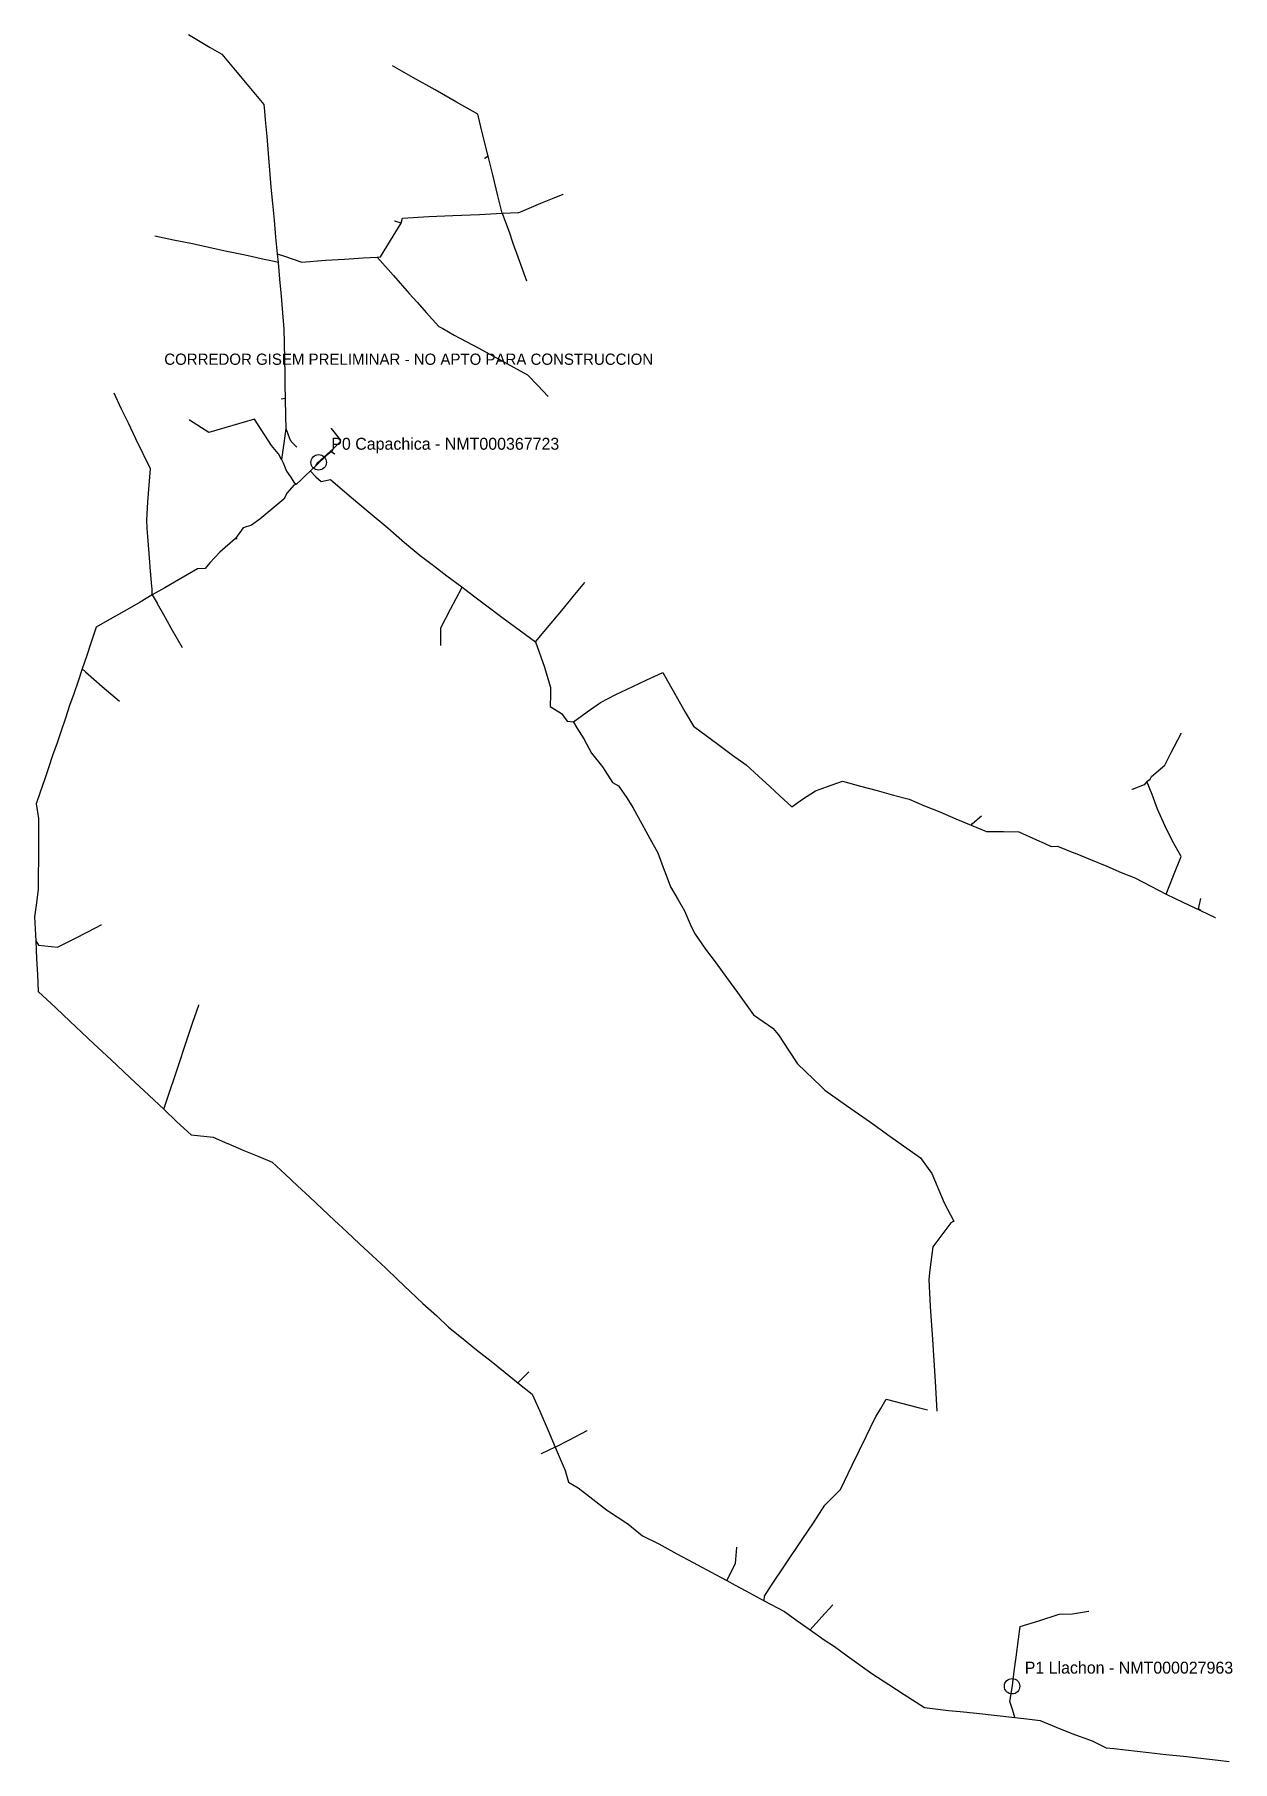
# Model space of a CAD drawing. Header units: metres. Extents: x 408996 to 417530, y 8261109 to 8273413.
import ezdxf

# ---------------------------------------------------------------- set-up
doc = ezdxf.new("R2010")
doc.units = ezdxf.units.M
for name, color, linetype in [('CONTEXTO_MT', 8, 'Continuous'), ('CORREDOR_GISEM', 5, 'Continuous'), ('ESTRUCTURAS_REFERENCIA', 1, 'Continuous'), ('NOTAS', 2, 'Continuous')]:
    doc.layers.add(name, color=color, linetype=linetype)

msp = doc.modelspace()

# ---------------------------------------------------------------- linework, layer by layer
at = {"layer": 'CONTEXTO_MT'}
for points in [[(410092, 8273413), (410247, 8273321), (410330, 8273273), (410425, 8273160), (410510, 8273057), (410630, 8272916)], [(412228, 8272547), (412187, 8272707), (412153, 8272846), (412003, 8272931), (411849, 8273020), (411696, 8273105), (411546, 8273190)], [(410630, 8272916), (410634, 8272867)], [(410634, 8272867), (410640, 8272806), (410650, 8272688), (410660, 8272566), (410669, 8272448), (410680, 8272327), (410691, 8272209), (410702, 8272090), (410713, 8271969), (410724, 8271850)], [(410634, 8272867), (410635, 8272867)], [(410635, 8272867), (410636, 8272867)], [(412228, 8272547), (412204, 8272529)], [(412228, 8272548), (412229, 8272549)], [(412228, 8272547), (412228, 8272548)], [(412327, 8272141), (412296, 8272265), (412260, 8272413), (412228, 8272547)], [(412204, 8272529), (412203, 8272528)], [(412447, 8272146), (412469, 8272155), (412603, 8272211), (412687, 8272246), (412761, 8272275)], [(412761, 8272275), (412761, 8272276)], [(411437, 8271828), (411460, 8271829), (411531, 8271945), (411607, 8272069)], [(411562, 8272084), (411561, 8272084)], [(411608, 8272069), (411562, 8272084)], [(411607, 8272069), (411608, 8272069)], [(411608, 8272069), (411618, 8272105)], [(411618, 8272105), (411805, 8272116), (411977, 8272123), (412166, 8272132), (412327, 8272141)], [(412327, 8272141), (412447, 8272146)], [(412327, 8272141), (412337, 8272114)], [(412337, 8272114), (412377, 8272007), (412403, 8271928), (412440, 8271829), (412501, 8271658)], [(412447, 8272147), (412447, 8272148)], [(412447, 8272146), (412447, 8272147)], [(409854, 8271977), (409853, 8271977)], [(410704, 8271796), (410632, 8271811), (410497, 8271841), (410354, 8271871), (410238, 8271897), (410121, 8271922), (409986, 8271949), (409854, 8271977)], [(410724, 8271850), (410776, 8271834)], [(410724, 8271850), (410731, 8271789)], [(410776, 8271834), (410901, 8271792), (411068, 8271805), (411205, 8271814), (411338, 8271823), (411437, 8271828)], [(411437, 8271828), (411552, 8271696), (411665, 8271568), (411721, 8271506), (411785, 8271432), (411876, 8271332)], [(410731, 8271789), (410704, 8271796)], [(410730, 8271789), (410729, 8271788)], [(410731, 8271789), (410730, 8271789)], [(410731, 8271789), (410742, 8271670), (410753, 8271550), (410762, 8271431), (410772, 8271314), (410774, 8271217), (410776, 8271096), (410778, 8270998), (410780, 8270918), (410781, 8270821)], [(412501, 8271658), (412501, 8271658)], [(411876, 8271332), (411904, 8271318), (411986, 8271271), (412161, 8271179), (412334, 8271084), (412508, 8270989), (412581, 8270912), (412654, 8270835)], [(411876, 8271332), (411877, 8271332)], [(411877, 8271332), (411878, 8271333)], [(409562, 8270857), (409562, 8270858)], [(409831, 8269481), (409822, 8269589), (409815, 8269686), (409806, 8269807), (409798, 8269896), (409795, 8269954), (409804, 8270083), (409813, 8270203), (409822, 8270318), (409770, 8270425), (409717, 8270533), (409665, 8270644), (409614, 8270748), (409562, 8270857)], [(410754, 8270815), (410753, 8270815)], [(410781, 8270821), (410754, 8270815)], [(410781, 8270821), (410784, 8270694), (410785, 8270607)], [(412654, 8270835), (412655, 8270835)], [(410099, 8270665), (410098, 8270665)], [(410732, 8270429), (410683, 8270486), (410564, 8270674), (410238, 8270577), (410099, 8270665)], [(410785, 8270607), (410773, 8270501), (410756, 8270386)], [(410785, 8270607), (410816, 8270523), (410837, 8270502), (410865, 8270474)], [(411013, 8270364), (411078, 8270422), (411125, 8270465), (411176, 8270513), (411179, 8270524), (411112, 8270607)], [(411112, 8270607), (411111, 8270608)], [(410865, 8270474), (410865, 8270474)], [(411112, 8270444), (411121, 8270452)], [(410756, 8270386), (410733, 8270427), (410732, 8270429)], [(410756, 8270386), (410768, 8270361), (410791, 8270302), (410820, 8270261), (410849, 8270218), (410850, 8270217), (410862, 8270210)], [(410961, 8270304), (411000, 8270340)], [(410999, 8270340), (410998, 8270341)], [(411000, 8270340), (410999, 8270340)], [(411000, 8270340), (411013, 8270364)], [(411000, 8270340), (411020, 8270360)], [(411020, 8270360), (411066, 8270404), (411096, 8270430), (411112, 8270444)], [(411112, 8270444), (411115, 8270439), (411134, 8270425)], [(411134, 8270425), (411135, 8270424), (411135, 8270424)], [(410862, 8270210), (410842, 8270202), (410795, 8270148), (410771, 8270103)], [(410862, 8270210), (410897, 8270242), (410927, 8270272), (410957, 8270300)], [(410957, 8270300), (410961, 8270304)], [(410961, 8270304), (410965, 8270299), (411001, 8270263), (411037, 8270229)], [(411037, 8270229), (411104, 8270243)], [(411104, 8270243), (411139, 8270213), (411254, 8270115), (411372, 8270016), (411512, 8269898), (411632, 8269795), (411742, 8269702), (411838, 8269630), (411934, 8269557), (412041, 8269478)], [(410771, 8270103), (410715, 8270056), (410659, 8270007), (410601, 8269961), (410541, 8269918), (410481, 8269899), (410428, 8269823)], [(410428, 8269823), (410317, 8269726), (410245, 8269649), (410211, 8269609), (410156, 8269606), (410083, 8269563), (409992, 8269511), (409923, 8269471), (409835, 8269421)], [(410428, 8269823), (410439, 8269823)], [(410439, 8269823), (410440, 8269823)], [(409835, 8269421), (409833, 8269467), (409831, 8269480), (409831, 8269481)], [(412041, 8269478), (412032, 8269460), (411997, 8269393), (411958, 8269316), (411889, 8269184), (411889, 8269061)], [(412041, 8269478), (412123, 8269415), (412218, 8269344), (412326, 8269263), (412459, 8269164), (412565, 8269086)], [(412565, 8269086), (412676, 8269220), (412764, 8269325), (412833, 8269409), (412916, 8269509)], [(412916, 8269509), (412917, 8269509)], [(409835, 8269421), (409749, 8269370), (409671, 8269324), (409593, 8269282), (409514, 8269235)], [(409835, 8269421), (409870, 8269361), (409870, 8269360)], [(409870, 8269360), (409914, 8269280), (409968, 8269185), (410012, 8269107), (410047, 8269046)], [(409514, 8269235), (409436, 8269192), (409400, 8269084), (409365, 8268981), (409336, 8268893)], [(409514, 8269236), (409513, 8269236)], [(409514, 8269235), (409514, 8269236)], [(410047, 8269046), (410047, 8269045)], [(411889, 8269061), (411889, 8269060)], [(412565, 8269086), (412628, 8268906)], [(409336, 8268893), (409306, 8268807), (409275, 8268716), (409246, 8268632), (409216, 8268542), (409186, 8268452), (409156, 8268366), (409125, 8268277), (409096, 8268189), (409067, 8268103), (409037, 8268015), (409008, 8267931), (409023, 8267828)], [(409336, 8268893), (409359, 8268873), (409359, 8268873)], [(409359, 8268873), (409478, 8268769), (409601, 8268664)], [(412628, 8268906), (412671, 8268762), (412671, 8268712), (412670, 8268625), (412750, 8268576), (412790, 8268521), (412835, 8268516)], [(413357, 8268815), (413471, 8268869), (413527, 8268771), (413576, 8268683), (413632, 8268586), (413691, 8268485), (413789, 8268412), (413882, 8268344), (413969, 8268280), (414065, 8268211), (414153, 8268130), (414233, 8268055)], [(413027, 8268655), (413138, 8268710), (413258, 8268767), (413357, 8268815)], [(413357, 8268815), (413358, 8268814)], [(413358, 8268814), (413358, 8268813)], [(409601, 8268664), (409601, 8268664)], [(412835, 8268516), (412933, 8268587), (413027, 8268655)], [(412835, 8268516), (412835, 8268516)], [(412835, 8268516), (412835, 8268515)], [(412835, 8268515), (412859, 8268473)], [(412859, 8268473), (412910, 8268396)], [(412910, 8268396), (412911, 8268396)], [(412910, 8268396), (412964, 8268292), (413041, 8268196), (413114, 8268085), (413157, 8268061), (413215, 8267974), (413259, 8267907)], [(412911, 8268396), (412912, 8268396)], [(416944, 8268109), (416954, 8268126), (417049, 8268208), (417091, 8268292), (417164, 8268434)], [(417164, 8268434), (417164, 8268435)], [(416921, 8268092), (416944, 8268109)], [(414233, 8268055), (414306, 8267989), (414391, 8267911), (414466, 8267966), (414560, 8268025), (414638, 8268054), (414753, 8268094), (414880, 8268059), (414999, 8268028), (415114, 8267995), (415226, 8267965)], [(414233, 8268055), (414234, 8268056)], [(414234, 8268056), (414235, 8268056)], [(416815, 8268035), (416814, 8268035)], [(416901, 8268067), (416815, 8268035)], [(416921, 8268092), (416901, 8268067)], [(416921, 8268092), (416920, 8268091)], [(416920, 8268091), (416920, 8268090)], [(417048, 8267778), (416996, 8267895), (416957, 8267998), (416921, 8268092)], [(413259, 8267907), (413260, 8267908)], [(413259, 8267907), (413323, 8267790), (413380, 8267684), (413436, 8267582), (413482, 8267459), (413489, 8267442), (413527, 8267341), (413580, 8267247), (413626, 8267169), (413674, 8267059)], [(413260, 8267908), (413260, 8267908)], [(415226, 8267965), (415335, 8267919), (415446, 8267875), (415560, 8267826), (415668, 8267781)], [(409023, 8267828), (409023, 8267628), (409023, 8267533), (409022, 8267428), (409022, 8267323), (409009, 8267226), (408996, 8267127), (409006, 8266955)], [(409022, 8267828), (409021, 8267828)], [(409023, 8267828), (409022, 8267828)], [(415668, 8267781), (415679, 8267792)], [(415668, 8267781), (415778, 8267736), (415899, 8267734), (416008, 8267732), (416133, 8267675)], [(415679, 8267792), (415741, 8267846)], [(415741, 8267846), (415742, 8267847)], [(417165, 8267558), (417101, 8267672), (417048, 8267778)], [(416133, 8267675), (416134, 8267676)], [(416133, 8267675), (416189, 8267651), (416238, 8267629), (416284, 8267630), (416400, 8267582)], [(416134, 8267676), (416134, 8267677)], [(416400, 8267582), (416409, 8267581)], [(416409, 8267582), (416409, 8267583)], [(416409, 8267581), (416409, 8267582)], [(416409, 8267581), (416518, 8267535), (416635, 8267487), (416737, 8267444)], [(417111, 8267422), (417165, 8267558)], [(417165, 8267557), (417164, 8267557)], [(417165, 8267558), (417165, 8267557)], [(416737, 8267444), (416737, 8267443)], [(416737, 8267444), (416835, 8267404), (416949, 8267345), (417057, 8267289)], [(416737, 8267443), (416737, 8267442)], [(417057, 8267289), (417111, 8267422)], [(417057, 8267289), (417176, 8267232), (417302, 8267173)], [(417289, 8267184), (417305, 8267257)], [(417305, 8267257), (417305, 8267258)], [(417302, 8267173), (417289, 8267184)], [(417302, 8267173), (417407, 8267123)], [(417407, 8267123), (417408, 8267122)], [(409025, 8266924), (409159, 8266912), (409292, 8266978), (409434, 8267051), (409471, 8267069)], [(409471, 8267069), (409472, 8267070)], [(413674, 8267059), (413675, 8267059)], [(413674, 8267059), (413702, 8267003), (413776, 8266897), (413851, 8266797), (413925, 8266695), (414004, 8266587), (414118, 8266429), (414256, 8266334), (414295, 8266286), (414366, 8266176), (414431, 8266080), (414600, 8265918), (414627, 8265893), (414781, 8265783), (414951, 8265663), (415090, 8265564), (415307, 8265411), (415362, 8265335), (415389, 8265299), (415476, 8265089), (415546, 8264959)], [(413675, 8267059), (413676, 8267059)], [(409006, 8266955), (409011, 8266828), (409016, 8266715), (409022, 8266595), (409148, 8266478), (409250, 8266381)], [(409006, 8266955), (409024, 8266925), (409025, 8266924)], [(409917, 8265756), (409933, 8265807), (410021, 8266068), (410071, 8266219), (410124, 8266376), (410166, 8266498)], [(410166, 8266498), (410166, 8266499)], [(409249, 8266381), (409248, 8266380)], [(409250, 8266381), (409249, 8266381)], [(409250, 8266381), (409331, 8266306), (409419, 8266223), (409508, 8266140), (409583, 8266070), (409678, 8265980), (409777, 8265887), (409917, 8265756)], [(409917, 8265756), (410010, 8265667), (410111, 8265573), (410269, 8265556)], [(410269, 8265557), (410269, 8265558)], [(410269, 8265556), (410269, 8265557)], [(410269, 8265556), (410371, 8265512), (410372, 8265512)], [(410372, 8265512), (410488, 8265463), (410593, 8265420), (410689, 8265378)], [(410689, 8265378), (410782, 8265294), (410869, 8265211), (410957, 8265129), (411044, 8265047), (411133, 8264964)], [(411133, 8264964), (411220, 8264883), (411314, 8264795), (411404, 8264711), (411495, 8264626), (411584, 8264541), (411673, 8264457), (411763, 8264373), (411861, 8264283), (411945, 8264204)], [(411133, 8264964), (411134, 8264964)], [(411134, 8264964), (411134, 8264965)], [(415524, 8264946), (415396, 8264776), (415375, 8264613), (415366, 8264542), (415376, 8264351), (415392, 8264116), (415411, 8263817), (415425, 8263605)], [(415546, 8264959), (415524, 8264946)], [(415546, 8264959), (415547, 8264959)], [(411945, 8264204), (411946, 8264205)], [(411945, 8264204), (412037, 8264130), (412145, 8264043), (412249, 8263960), (412348, 8263881), (412440, 8263807)], [(411946, 8264205), (411947, 8264205)], [(412440, 8263807), (412518, 8263884)], [(412440, 8263807), (412542, 8263725), (412595, 8263604), (412654, 8263468), (412705, 8263349)], [(412518, 8263884), (412518, 8263885)], [(414195, 8262287), (414247, 8262366), (414344, 8262510), (414465, 8262691), (414545, 8262809), (414625, 8262935), (414737, 8263047), (414821, 8263221), (414922, 8263430), (414974, 8263538), (414991, 8263570), (415025, 8263625), (415062, 8263691), (415290, 8263632), (415357, 8263615)], [(415357, 8263615), (415358, 8263615)], [(415425, 8263605), (415425, 8263604), (415425, 8263604)], [(412705, 8263349), (412808, 8263401), (412932, 8263466)], [(412932, 8263466), (412933, 8263466)], [(412705, 8263349), (412605, 8263302)], [(412705, 8263349), (412775, 8263182), (412801, 8263099), (412869, 8263058), (412953, 8262994), (413071, 8262901), (413223, 8262802)], [(412605, 8263302), (412604, 8263302)], [(413223, 8262803), (413224, 8262804)], [(413223, 8262802), (413223, 8262803)], [(413223, 8262802), (413328, 8262716), (413444, 8262659), (413571, 8262589), (413687, 8262527), (413847, 8262442), (413927, 8262399)], [(413927, 8262399), (413989, 8262520), (413999, 8262634)], [(413999, 8262634), (413999, 8262635)], [(413927, 8262399), (413988, 8262364), (414063, 8262324), (414194, 8262254)], [(414194, 8262254), (414195, 8262286), (414195, 8262287)], [(414194, 8262254), (414339, 8262178), (414426, 8262114), (414521, 8262047)], [(414521, 8262047), (414604, 8262139), (414600, 8262134), (414682, 8262224)], [(414682, 8262224), (414682, 8262224)], [(415962, 8261648), (415975, 8261752), (415989, 8261852), (416006, 8261981), (416018, 8262070), (416151, 8262111), (416295, 8262159), (416391, 8262162), (416505, 8262180)], [(416505, 8262180), (416506, 8262180)], [(414521, 8262047), (414622, 8261976), (414694, 8261927), (414784, 8261861), (414962, 8261735), (415081, 8261657), (415192, 8261585)], [(415979, 8261423), (415965, 8261473), (415945, 8261536), (415962, 8261648)], [(415962, 8261648), (415963, 8261648)], [(415963, 8261648), (415965, 8261648)], [(415192, 8261585), (415191, 8261584)], [(415192, 8261585), (415192, 8261585)], [(415192, 8261585), (415335, 8261493), (415508, 8261472), (415590, 8261464), (415707, 8261452), (415979, 8261423)], [(415979, 8261423), (416064, 8261412), (416159, 8261400), (416274, 8261354)], [(416274, 8261354), (416385, 8261308), (416531, 8261255), (416631, 8261207), (416686, 8261201), (416933, 8261172), (417056, 8261159), (417181, 8261146), (417427, 8261119), (417506, 8261109)], [(416274, 8261354), (416275, 8261354)], [(416275, 8261354), (416275, 8261355)]]:
    msp.add_lwpolyline(points, dxfattribs=at)
at = {"layer": 'CORREDOR_GISEM'}
msp.add_lwpolyline([(411020, 8270360), (411000, 8270340), (411000, 8270340), (410961, 8270304), (410961, 8270304), (410957, 8270300), (410957, 8270300), (410927, 8270272), (410897, 8270242), (410862, 8270210), (410862, 8270210), (410842, 8270202), (410795, 8270148), (410771, 8270103), (410771, 8270103), (410715, 8270056), (410659, 8270007), (410601, 8269961), (410541, 8269918), (410481, 8269899), (410428, 8269823), (410428, 8269823), (410317, 8269726), (410245, 8269649), (410211, 8269609), (410156, 8269606), (410083, 8269563), (409992, 8269511), (409923, 8269471), (409835, 8269421), (409835, 8269421), (409749, 8269370), (409671, 8269324), (409593, 8269282), (409514, 8269235), (409514, 8269235), (409436, 8269192), (409400, 8269084), (409365, 8268981), (409336, 8268893), (409336, 8268893), (409306, 8268807), (409275, 8268716), (409246, 8268632), (409216, 8268542), (409186, 8268452), (409156, 8268366), (409125, 8268277), (409096, 8268189), (409067, 8268103), (409037, 8268015), (409008, 8267931), (409023, 8267828), (409023, 8267828), (409023, 8267628), (409023, 8267533), (409022, 8267428), (409022, 8267323), (409009, 8267226), (408996, 8267127), (409006, 8266955), (409006, 8266955), (409011, 8266828), (409016, 8266715), (409022, 8266595), (409148, 8266478), (409250, 8266381), (409250, 8266381), (409331, 8266306), (409419, 8266223), (409508, 8266140), (409583, 8266070), (409678, 8265980), (409777, 8265887), (409917, 8265756), (409917, 8265756), (410010, 8265667), (410111, 8265573), (410269, 8265556), (410269, 8265556), (410371, 8265512), (410372, 8265512), (410372, 8265512), (410488, 8265463), (410593, 8265420), (410689, 8265378), (410689, 8265378), (410782, 8265294), (410869, 8265211), (410957, 8265129), (411044, 8265047), (411133, 8264964), (411133, 8264964), (411220, 8264883), (411314, 8264795), (411404, 8264711), (411495, 8264626), (411584, 8264541), (411673, 8264457), (411763, 8264373), (411861, 8264283), (411945, 8264204), (411945, 8264204), (412037, 8264130), (412145, 8264043), (412249, 8263960), (412348, 8263881), (412440, 8263807), (412440, 8263807), (412542, 8263725), (412595, 8263604), (412654, 8263468), (412705, 8263349), (412705, 8263349), (412775, 8263182), (412801, 8263099), (412869, 8263058), (412953, 8262994), (413071, 8262901), (413223, 8262802), (413223, 8262802), (413328, 8262716), (413444, 8262659), (413571, 8262589), (413687, 8262527), (413847, 8262442), (413927, 8262399), (413927, 8262399), (413988, 8262364), (414063, 8262324), (414194, 8262254), (414194, 8262254), (414339, 8262178), (414426, 8262114), (414521, 8262047), (414521, 8262047), (414622, 8261976), (414694, 8261927), (414784, 8261861), (414962, 8261735), (415081, 8261657), (415192, 8261585), (415192, 8261585), (415335, 8261493), (415508, 8261472), (415590, 8261464), (415707, 8261452), (415979, 8261423), (415979, 8261423), (415965, 8261473), (415945, 8261536), (415962, 8261648)], dxfattribs=at)
at = {"layer": 'ESTRUCTURAS_REFERENCIA'}
for centre in [(411020, 8270365), (415960, 8261645)]:
    msp.add_circle(centre, 55, dxfattribs=at)

# ---------------------------------------------------------------- texts
at = {"layer": 'NOTAS'}
for s, height, p in [('CORREDOR GISEM PRELIMINAR - NO APTO PARA CONSTRUCCION', 80, (409920, 8271060)), ('P0 Capachica - NMT000367723', 85, (411110, 8270455)), ('P1 Llachon - NMT000027963', 85, (416050, 8261735))]:
    msp.add_text(s, height=height, dxfattribs=at).set_placement(p)

doc.saveas('drawing.dxf')
